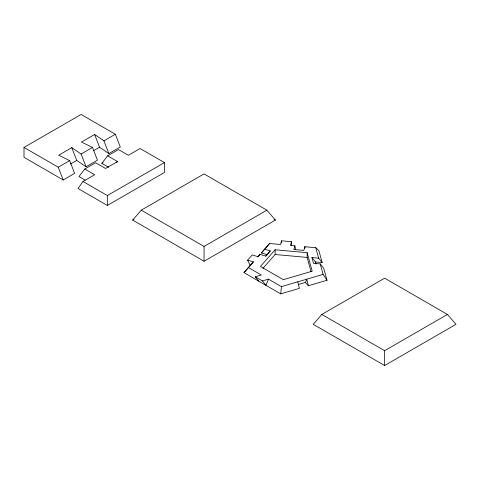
<?xml version="1.0" encoding="UTF-8"?>
<svg xmlns="http://www.w3.org/2000/svg" width="480" height="480" viewBox="0 0 480 480"><rect width="100%" height="100%" fill="white"/><g stroke="black" fill="none" stroke-linecap="round" stroke-linejoin="round"><path stroke-width="0.72" d="M24 147.438L24 157.326L63.204 179.958L74.622 173.364L69.678 160.62L58.65 155.244L71.778 147.66L81.096 154.026L86.046 166.77L97.464 160.182L92.52 147.438L81.486 142.056L94.62 134.472L103.938 140.844L108.882 153.588L120.306 146.994L115.356 134.25L81.096 114.468L24 147.438L58.26 167.214L63.204 179.958M304.734 248.13L304.83 246.714L315.768 247.716L318.894 250.632L322.164 262.566L315.45 261.954L311.922 257.556L318.636 258.168L322.164 262.566M291.246 245.256L291.498 241.716L281.538 240.804L280.518 244.494L269.598 243.492L261.378 252.978L267.15 254.664L270.336 250.878L264.564 249.192M281.382 242.928L281.538 240.804M280.734 293.868L281.43 286.626L268.47 279.144L262.41 280.926L255.27 276.804L261.33 275.022L248.37 267.54L244.008 272.664L280.734 293.868L299.382 288.384L297.756 281.826M291.498 241.716L290.484 245.406L294.876 245.808L295.434 248.49L295.098 249.72M294.876 245.808L293.862 249.492L303.816 250.404L304.83 246.714L305.106 248.058M298.518 284.448L305.436 282.414L306.75 279.18L308.376 285.738L327.018 280.254L323.742 268.32L320.214 263.922L313.5 263.31L311.922 257.556M268.47 279.144L265.938 285.33L262.41 280.926M85.17 180.114L78.99 176.55L84.792 169.02L94.68 174.726L82.98 181.488L78.03 188.52L107.346 205.446L164.448 172.482L164.448 162.588L140.076 148.518L128.37 155.28L118.482 149.568L107.634 155.832L101.832 163.362L108.63 167.286M116.628 162.702L117.522 161.544L107.634 155.832M269.598 243.492L261.378 252.978M244.008 272.664L253.392 261.852L247.632 260.154L252.21 254.964L257.976 256.662L259.992 254.376L265.752 256.068L270.336 250.878M257.718 257.082L259.992 254.376M132.678 220.068L141.24 210.18L204.054 173.916L266.862 210.18L275.424 220.068L204.054 261.276L132.678 220.068L133.974 219.318M321.816 314.436L313.254 324.324L384.624 365.532L456 324.324L447.438 314.436L384.624 278.172L321.816 314.436L384.624 350.694L447.438 314.436M248.37 267.54L253.392 261.852M265.776 256.218L267.15 254.664M275.136 249.774L260.43 266.442L283.338 279.666L312.204 271.176L307.134 252.702L275.136 249.774L275.136 254.496L262.884 268.386M58.26 167.214L69.678 160.62M81.096 154.026L92.52 147.438M103.938 140.844L115.356 134.25M70.47 164.016L76.722 160.404L86.046 166.77M93.312 150.828L99.564 147.216L108.882 153.588M84.792 169.02L95.64 162.756L105.534 168.462L117.522 161.544M101.832 163.362L103.086 162.636M82.98 181.488L107.346 195.558L164.448 162.588M141.24 210.18L204.054 246.444L266.862 210.18M281.43 286.626L323.082 274.374L327.018 280.254M275.136 254.496L307.134 257.424L311.034 271.632M274.128 219.318L275.424 220.068M305.436 282.414L308.376 285.738M255.27 276.804L258.804 281.208M247.632 260.154L250.206 265.638M94.62 134.472L99.564 147.216M71.778 147.66L76.722 160.404M315.768 247.716L318.636 258.168M320.214 263.922L323.082 274.374M315.45 261.954L316.044 264.114M384.624 350.694L384.624 365.532M307.134 252.702L307.134 257.424M204.054 246.444L204.054 261.276M107.346 195.558L107.346 205.446"/></g></svg>
